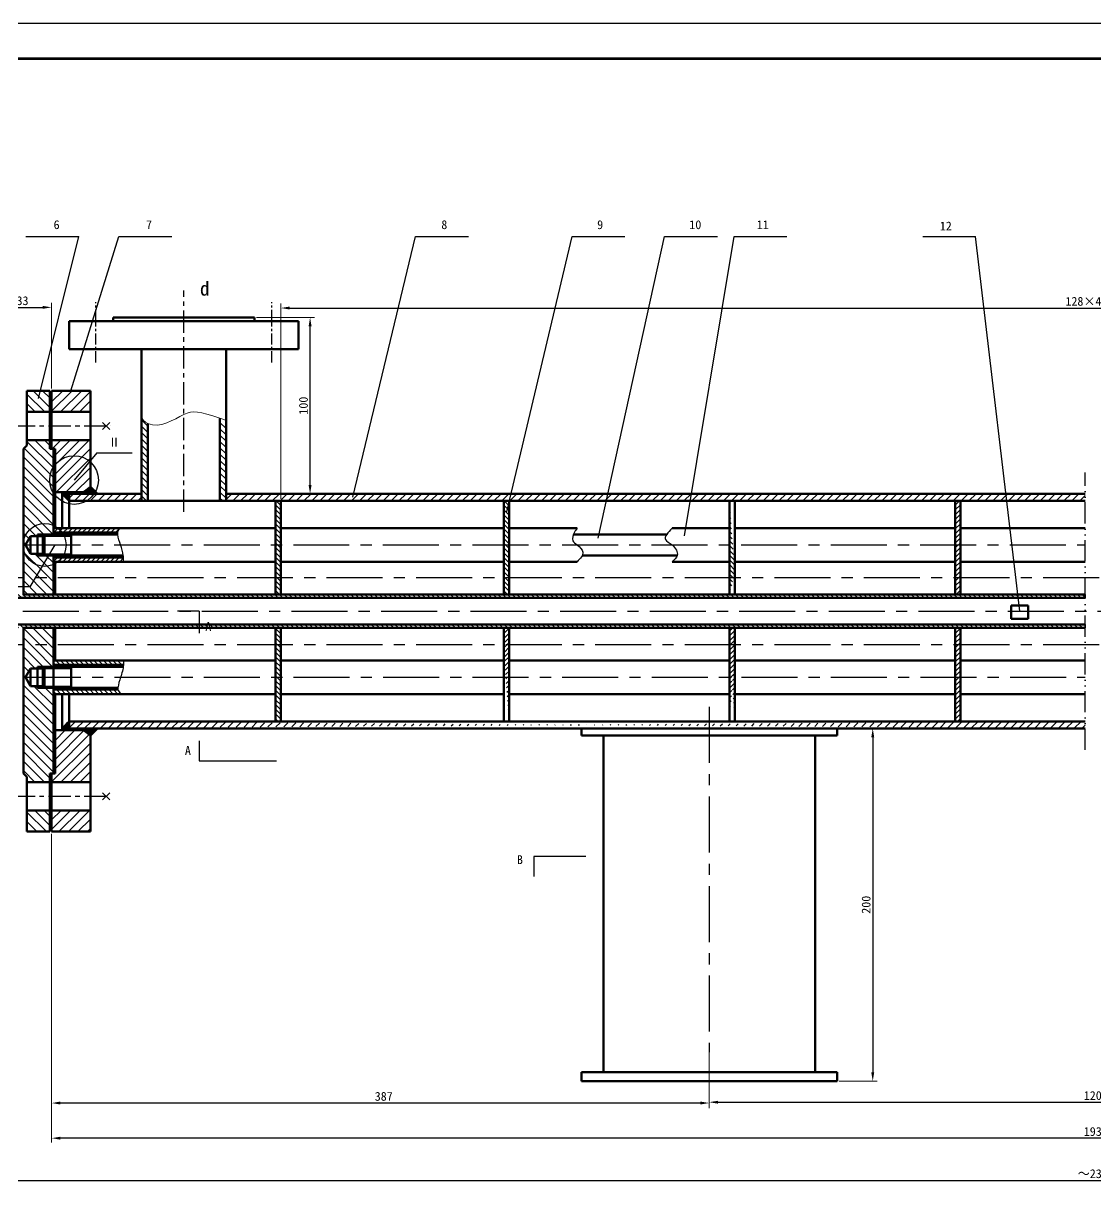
# Model space of a CAD drawing. Header units: millimetres. Extents: x 644 to 1833, y 165 to 1006.
# Drawn here: x 844.3 to 1148.5, y 676.2 to 1005.5 of the extents above; entities that cross this region are included whole.
import ezdxf

# ---------------------------------------------------------------- set-up
doc = ezdxf.new("R2010")
doc.units = ezdxf.units.MM
doc.header["$LTSCALE"] = 0.5
doc.linetypes.add('ACAD_ISO12W100', pattern=[21, 12, -3, 0, -3, 0, -3])
doc.linetypes.add('CENTER', pattern=[50.8, 31.75, -6.35, 6.35, -6.35])
doc.layers.get('0').update_dxf_attribs({"linetype": 'CENTER'})
for name, color, linetype in [('中心线', 5, 'CENTER'), ('剖面线', 3, 'Continuous'), ('双点划', 171, 'ACAD_ISO12W100'), ('标注', 2, 'Continuous'), ('细实线', 110, 'Continuous')]:
    doc.layers.add(name, color=color, linetype=linetype)
doc.layers.add('外框线', color=100, linetype='Continuous', lineweight=100)
doc.layers.add('轮廓线', color=1, linetype='Continuous', lineweight=50)
doc.styles.get("Standard").update_dxf_attribs({"font": 'SimSun.ttf'})
doc.dimstyles.new('ISO-25', dxfattribs={"dimtxt": 2.5, "dimasz": 2.5, "dimexe": 1.25, "dimexo": 0.625, "dimtad": 1, "dimtxsty": 'Standard', "dimcen": 2.5, "dimadec": 0, "dimazin": 0, "dimtfac": 1, "dimtmove": 0, "dimatfit": 3, "dimfxl": 0, "dimlwe": 0, "dimarcsym": 0})

# ---------------------------------------------------------------- blocks, each defined once
blk = doc.blocks.new('*D3')
at = {"layer": 'Defpoints', "color": 0, "lineweight": 0}
for p in [(852.38, 924.95), (835.88, 901.33), (852.38, 901.33)]:
    blk.add_point(p, dxfattribs=at)
at = {"layer": '标注', "color": 0, "lineweight": 0}
for p, q in [((835.88, 901.95), (835.88, 926.2)), ((852.38, 901.95), (852.38, 926.2))]:
    blk.add_line(p, q, dxfattribs=at)
at = {"layer": '标注', "color": 0, "lineweight": -2}
blk.add_line((838.38, 924.95), (849.88, 924.95), dxfattribs=at)
at = {"layer": '标注', "color": 0, "lineweight": 0}
for points in [[(838.38, 925.36), (838.38, 924.53), (835.88, 924.95)], [(849.88, 925.36), (849.88, 924.53), (852.38, 924.95)]]:
    blk.add_solid(points, dxfattribs=at)
at = {"layer": '标注', "color": 0, "insert": (844.13, 926.82), "char_height": 2.5, "attachment_point": 5}
blk.add_mtext('33', dxfattribs=at)
blk = doc.blocks.new('*D4')
at = {"layer": 'Defpoints', "color": 0, "lineweight": 0}
for p in [(1038.88, 699.6), (1258.13, 699.6), (1258.13, 699.6)]:
    blk.add_point(p, dxfattribs=at)
at = {"layer": '标注', "color": 0, "lineweight": 0}
for p, q in [((1038.88, 698.98), (1038.88, 698.35)), ((1258.13, 698.98), (1258.13, 698.35))]:
    blk.add_line(p, q, dxfattribs=at)
at = {"layer": '标注', "color": 0, "lineweight": -2}
blk.add_line((1041.38, 699.6), (1255.63, 699.6), dxfattribs=at)
at = {"layer": '标注', "color": 0, "lineweight": 0}
for points in [[(1041.38, 700.01), (1041.38, 699.18), (1038.88, 699.6)], [(1255.63, 700.01), (1255.63, 699.18), (1258.13, 699.6)]]:
    blk.add_solid(points, dxfattribs=at)
at = {"layer": '标注', "color": 0, "insert": (1148.5, 701.47), "char_height": 2.5, "attachment_point": 5}
blk.add_mtext('1200', dxfattribs=at)
blk = doc.blocks.new('*D5')
at = {"layer": 'Defpoints', "color": 0, "lineweight": 0}
for p in [(852.38, 776.33), (1444.63, 776.33), (852.38, 689.4)]:
    blk.add_point(p, dxfattribs=at)
at = {"layer": '标注', "color": 0, "lineweight": 0}
for p, q in [((852.38, 775.7), (852.38, 688.15)), ((1444.63, 775.7), (1444.63, 688.15))]:
    blk.add_line(p, q, dxfattribs=at)
at = {"layer": '标注', "color": 0, "lineweight": -2}
blk.add_line((1442.13, 689.4), (854.88, 689.4), dxfattribs=at)
at = {"layer": '标注', "color": 0, "lineweight": 0}
for points in [[(854.88, 689.82), (854.88, 688.98), (852.38, 689.4)], [(1442.13, 689.82), (1442.13, 688.98), (1444.63, 689.4)]]:
    blk.add_solid(points, dxfattribs=at)
at = {"layer": '标注', "color": 0, "insert": (1148.5, 691.27), "char_height": 2.5, "attachment_point": 5}
blk.add_mtext('1930', dxfattribs=at)
blk = doc.blocks.new('*D7')
at = {"layer": 'Defpoints', "color": 0, "lineweight": 0}
for p in [(748.5, 838.83), (1548.5, 838.83), (1548.5, 677.44)]:
    blk.add_point(p, dxfattribs=at)
at = {"layer": '标注', "color": 0, "lineweight": 0}
for p, q in [((748.5, 838.2), (748.5, 676.19)), ((1548.5, 838.2), (1548.5, 676.19))]:
    blk.add_line(p, q, dxfattribs=at)
at = {"layer": '标注', "color": 0, "lineweight": -2}
blk.add_line((751, 677.44), (1546, 677.44), dxfattribs=at)
at = {"layer": '标注', "color": 0, "lineweight": 0}
for points in [[(751, 677.86), (751, 677.02), (748.5, 677.44)], [(1546, 677.86), (1546, 677.02), (1548.5, 677.44)]]:
    blk.add_solid(points, dxfattribs=at)
at = {"layer": '标注', "color": 0, "insert": (1148.5, 679.31), "char_height": 2.5, "attachment_point": 5}
blk.add_mtext('～2351', dxfattribs=at)
blk = doc.blocks.new('*D10')
at = {"layer": 'Defpoints', "color": 0, "lineweight": 0}
for p in [(909.88, 922.08), (925.69, 922.08), (901.88, 872.08)]:
    blk.add_point(p, dxfattribs=at)
at = {"layer": '标注', "color": 0, "lineweight": 0}
for p, q in [((910.5, 922.08), (926.94, 922.08)), ((902.5, 872.08), (926.94, 872.08))]:
    blk.add_line(p, q, dxfattribs=at)
at = {"layer": '标注', "color": 0, "lineweight": -2}
blk.add_line((925.69, 874.58), (925.69, 919.58), dxfattribs=at)
at = {"layer": '标注', "color": 0, "lineweight": 0}
for points in [[(925.27, 919.58), (926.11, 919.58), (925.69, 922.08)], [(925.27, 874.58), (926.11, 874.58), (925.69, 872.08)]]:
    blk.add_solid(points, dxfattribs=at)
at = {"layer": '标注', "color": 0, "insert": (923.81, 897.08), "char_height": 2.5, "attachment_point": 5, "rotation": 90}
blk.add_mtext('100', dxfattribs=at)
blk = doc.blocks.new('*D16')
at = {"layer": 'Defpoints', "color": 0, "lineweight": 0}
for p in [(1075.13, 805.58), (1075.13, 705.58), (1085.25, 705.58)]:
    blk.add_point(p, dxfattribs=at)
at = {"layer": '标注', "color": 0, "lineweight": 0}
for p, q in [((1075.75, 805.58), (1086.5, 805.58)), ((1075.75, 705.58), (1086.5, 705.58))]:
    blk.add_line(p, q, dxfattribs=at)
at = {"layer": '标注', "color": 0, "lineweight": -2}
blk.add_line((1085.25, 803.08), (1085.25, 708.08), dxfattribs=at)
at = {"layer": '标注', "color": 0, "lineweight": 0}
for points in [[(1084.84, 803.08), (1085.67, 803.08), (1085.25, 805.58)], [(1084.84, 708.08), (1085.67, 708.08), (1085.25, 705.58)]]:
    blk.add_solid(points, dxfattribs=at)
at = {"layer": '标注', "color": 0, "insert": (1083.38, 755.58), "char_height": 2.5, "attachment_point": 5, "rotation": 90}
blk.add_mtext('200', dxfattribs=at)
blk = doc.blocks.new('*D21')
at = {"layer": 'Defpoints', "color": 0, "lineweight": 0}
for p in [(1381.13, 924.76), (917.38, 870.08), (1381.13, 870.08)]:
    blk.add_point(p, dxfattribs=at)
at = {"layer": '标注', "color": 0, "lineweight": 0}
for p, q in [((917.38, 870.7), (917.38, 926.01)), ((1381.13, 870.7), (1381.13, 926.01))]:
    blk.add_line(p, q, dxfattribs=at)
at = {"layer": '标注', "color": 0, "lineweight": -2}
blk.add_line((919.88, 924.76), (1378.63, 924.76), dxfattribs=at)
at = {"layer": '标注', "color": 0, "lineweight": 0}
for points in [[(919.88, 925.18), (919.88, 924.35), (917.38, 924.76)], [(1378.63, 925.18), (1378.63, 924.35), (1381.13, 924.76)]]:
    blk.add_solid(points, dxfattribs=at)
at = {"layer": '标注', "color": 0, "insert": (1149.25, 926.64), "char_height": 2.5, "attachment_point": 5}
blk.add_mtext('128×4=1664', dxfattribs=at)
blk = doc.blocks.new('*D55')
at = {"layer": 'Defpoints', "color": 0, "lineweight": 0}
for p in [(852.38, 699.36), (852.38, 698.35), (1038.88, 698.35)]:
    blk.add_point(p, dxfattribs=at)
at = {"layer": '标注', "color": 0, "lineweight": 0}
for p, q in [((852.38, 698.97), (852.38, 700.61)), ((1038.88, 698.97), (1038.88, 700.61))]:
    blk.add_line(p, q, dxfattribs=at)
at = {"layer": '标注', "color": 0, "lineweight": -2}
blk.add_line((1036.38, 699.36), (854.88, 699.36), dxfattribs=at)
at = {"layer": '标注', "color": 0, "lineweight": 0}
for points in [[(854.88, 699.78), (854.88, 698.95), (852.38, 699.36)], [(1036.38, 699.78), (1036.38, 698.95), (1038.88, 699.36)]]:
    blk.add_solid(points, dxfattribs=at)
at = {"layer": '标注', "color": 0, "insert": (946.58, 701.24), "char_height": 2.5, "attachment_point": 5}
blk.add_mtext('387', dxfattribs=at)

msp = doc.modelspace()

# ---------------------------------------------------------------- hatches: boundary and pattern name
at = {"layer": '剖面线'}
h = msp.add_hatch(dxfattribs=at)
h.set_pattern_fill('ANSI31', color=256, scale=0.6, angle=90, style=0)
h.paths.add_polyline_path([(851.879, 901.328), (845.379, 901.328), (845.379, 895.328), (851.879, 895.328)])
h.paths.add_polyline_path([(852.879, 884.828), (852.379, 884.828), (851.879, 884.828), (851.879, 887.328), (845.379, 887.328), (845.379, 885.828), (844.379, 884.828), (844.379, 872.078), (844.379, 849.828), (852.879, 849.828), (852.879, 852.828), (852.879, 854.078), (852.879, 854.578), (848.414, 854.578), (848.414, 855.078), (846.414, 855.078), (844.971, 857.578), (846.414, 860.078), (848.414, 860.078), (848.414, 860.578), (852.879, 860.578), (852.879, 861.078), (852.879, 862.328), (852.879, 872.078), (852.879, 872.578)])
h.paths.add_polyline_path([(850.414, 860.578), (848.414, 860.578), (848.414, 860.078), (849.914, 860.078)], flags=16)
h.paths.add_polyline_path([(849.914, 855.078), (848.414, 855.078), (848.414, 854.578), (850.414, 854.578)], flags=17)
at = {"layer": '剖面线', "lineweight": 0}
h = msp.add_hatch(dxfattribs=at)
h.set_pattern_fill('ANSI31', color=256, scale=0.6, style=0)
h.paths.add_polyline_path([(863.379, 901.328), (852.379, 901.328), (852.379, 895.328), (863.379, 895.328)])
h.paths.add_polyline_path([(863.379, 882.839), (863.379, 887.328), (852.379, 887.328), (852.379, 884.828), (852.879, 884.828), (853.379, 884.828), (853.379, 872.578), (861.513, 872.578, -0.1012682), (861.779, 872.878), (863.344, 874.052, -0.1239313), (862.522, 877.32, -0.1266052), (863.379, 880.652)])
h.paths.add_polyline_path([(863.379, 880.652, 0.1266052), (862.522, 877.32, 0.1239313), (863.344, 874.052), (863.379, 874.078)], flags=17)
at = {"layer": '剖面线'}
h = msp.add_hatch(dxfattribs=at)
h.set_pattern_fill('ANSI31', color=256, scale=0.4, angle=90, style=0)
edge = h.paths.add_edge_path()
edge.add_line((877.879, 870.078), (879.629, 870.078))
edge.add_line((879.629, 870.078), (879.629, 892.05))
edge.add_spline(control_points=[(879.629, 892.05), (878.984, 892.367), (878.432, 892.849), (877.879, 893.33)], knot_values=[24.0786226, 24.0786226, 24.0786226, 24.0786226, 26.2470623, 26.2470623, 26.2470623, 26.2470623], degree=3, periodic=0)
edge.add_line((877.879, 893.33), (877.879, 870.078))
h = msp.add_hatch(dxfattribs=at)
h.set_pattern_fill('ANSI31', color=256, scale=0.4, angle=90, style=0)
edge = h.paths.add_edge_path()
edge.add_spline(control_points=[(900.129, 893.511), (900.747, 892.925), (901.313, 892.251), (901.879, 891.578)], knot_values=[0, 0, 0, 0, 2.5576155, 2.5576155, 2.5576155, 2.5576155], degree=3, periodic=0)
edge.add_line((901.879, 891.578), (901.879, 870.078))
edge.add_line((901.879, 870.078), (900.129, 870.078))
edge.add_line((900.129, 870.078), (900.129, 893.511))
h = msp.add_hatch(dxfattribs=at)
h.set_pattern_fill('ANSI37', color=256, scale=0.05, angle=90, style=0)
h.paths.add_polyline_path([(853.379, 884.828), (852.879, 884.828), (852.879, 872.578), (853.379, 872.578)])
h = msp.add_hatch(dxfattribs=at)
h.set_pattern_fill('ANSI37', color=256, scale=0.1, angle=90, style=0)
h.paths.add_polyline_path([(863.379, 874.078), (861.779, 872.878, 0.236068), (861.379, 872.078), (865.379, 872.078)])
h = msp.add_hatch(dxfattribs=at)
h.set_pattern_fill('ANSI37', color=256, scale=0.1, angle=90, style=0)
h.paths.add_polyline_path([(855.379, 872.492), (855.379, 872.578), (857.379, 872.578), (857.379, 872.078), (857.379, 870.078), (855.672, 871.785, -0.1989124)])
h = msp.add_hatch(dxfattribs=at)
h.set_pattern_fill('ANSI31', color=256, scale=0.5, angle=180, style=0)
h.paths.add_polyline_path([(877.879, 870.078), (877.879, 872.078), (866.031, 872.078), (861.379, 872.078), (857.379, 872.078), (857.351, 870.078)])
h = msp.add_hatch(dxfattribs=at)
h.set_pattern_fill('ANSI31', color=256, scale=0.5, angle=180, style=0)
h.paths.add_polyline_path([(901.879, 872.078), (901.879, 870.078), (982.19, 870.078), (982.665, 872.078)])
h = msp.add_hatch(dxfattribs=at)
h.set_pattern_fill('ANSI31', color=256, scale=0.3, angle=90, style=0)
h.paths.add_polyline_path([(915.879, 857.578), (917.379, 857.578), (917.379, 870.078), (915.879, 870.078)])
h.paths.add_polyline_path([(915.879, 849.828), (915.879, 848.328), (917.379, 848.328), (917.379, 849.828), (917.379, 857.578), (915.879, 857.578)])
h.paths.add_polyline_path([(915.879, 843.578), (917.379, 843.578), (917.379, 848.328), (915.879, 848.328)])
h = msp.add_hatch(dxfattribs=at)
h.set_pattern_fill('ANSI31', color=256, scale=0.3, angle=90, style=0)
h.paths.add_polyline_path([(980.629, 857.578), (982.129, 857.578), (982.129, 870.078), (980.629, 870.078)])
h = msp.add_hatch(dxfattribs=at)
h.set_pattern_fill('ANSI31', color=256, scale=0.5, angle=180, style=0)
h.paths.add_polyline_path([(982.665, 872.078), (982.19, 870.078), (1009.708, 870.078), (1010.148, 872.078)])
h.paths.add_polyline_path([(1010.148, 872.078), (1009.708, 870.078), (1033.462, 870.078), (1033.794, 872.078)])
h = msp.add_hatch(dxfattribs=at)
h.set_pattern_fill('ANSI31', color=256, scale=0.5, angle=180, style=0)
h.paths.add_polyline_path([(1123.309, 870.078), (1123.072, 872.078), (1033.794, 872.078), (1033.462, 870.078)])
h = msp.add_hatch(dxfattribs=at)
h.set_pattern_fill('ANSI31', color=256, scale=0.3, angle=90, style=0)
edge = h.paths.add_edge_path()
edge.add_line((1046.129, 870.078), (1046.129, 849.828))
edge.add_line((1044.629, 870.078), (1044.629, 849.828))
edge.add_line((1044.629, 849.828), (1044.629, 843.578))
edge.add_line((1046.129, 849.828), (1046.129, 843.578))
h = msp.add_hatch(dxfattribs=at)
h.set_pattern_fill('ANSI31', color=256, scale=0.3, angle=180, style=0)
h.paths.add_polyline_path([(1110.129, 870.078), (1108.629, 870.078), (1108.629, 857.578), (1110.129, 857.578)])
h.paths.add_polyline_path([(1108.629, 849.828), (1108.629, 848.328), (1110.129, 848.328), (1110.129, 849.828), (1110.129, 857.578), (1108.629, 857.578)])
h = msp.add_hatch(dxfattribs=at)
h.set_pattern_fill('ANSI31', color=256, scale=0.5, angle=180, style=0)
h.paths.add_polyline_path([(1145.504, 870.078), (1145.504, 872.078), (1123.072, 872.078), (1123.309, 870.078)])
h = msp.add_hatch(dxfattribs=at)
h.set_pattern_fill('ANSI31', color=256, scale=0.3, style=0)
edge = h.paths.add_edge_path()
edge.add_spline(control_points=[(871.204, 861.078), (871.258, 861.615), (871.522, 862.328), (872.02, 862.328)], knot_values=[8.4322363, 8.4322363, 8.4322363, 8.4322363, 9.9250607, 9.9250607, 9.9250607, 9.9250607], degree=3, periodic=0)
edge.add_line((872.02, 862.328), (852.879, 862.328))
edge.add_line((852.879, 862.328), (852.879, 861.078))
edge.add_line((852.879, 861.078), (871.204, 861.078))
edge = h.paths.add_edge_path()
edge.add_spline(control_points=[(872.753, 852.828), (872.765, 853.246), (872.777, 853.665), (872.753, 854.078)], knot_values=[0, 0, 0, 0, 1.25, 1.25, 1.25, 1.25], degree=3, periodic=0)
edge.add_line((872.753, 854.078), (852.879, 854.078))
edge.add_line((852.879, 854.078), (852.879, 852.828))
edge.add_line((852.879, 852.828), (872.753, 852.828))
h = msp.add_hatch(dxfattribs=at)
h.set_pattern_fill('ANSI31', color=256, scale=0.3, angle=90, style=0)
h.paths.add_polyline_path([(980.629, 849.828), (980.629, 848.328), (982.129, 848.328), (982.129, 849.828), (982.129, 857.578), (980.629, 857.578)])
h.paths.add_polyline_path([(982.129, 848.328), (980.629, 848.328), (980.629, 843.578), (982.129, 843.578)])
h = msp.add_hatch(dxfattribs=at)
h.set_pattern_fill('ANSI31', color=256, scale=0.6, angle=90, style=0)
h.paths.add_polyline_path([(852.879, 849.828), (848.684, 849.828), (846.212, 845.694), (844.379, 845.694), (844.379, 843.578), (852.879, 843.578)])
h.paths.add_polyline_path([(848.684, 849.828), (844.379, 849.828), (844.379, 845.694), (846.212, 845.694)])
h = msp.add_hatch(dxfattribs=at)
h.set_pattern_fill('ANSI31', color=256, scale=0.3, angle=180, style=0)
h.paths.add_polyline_path([(1108.629, 843.578), (1110.129, 843.578), (1110.129, 848.328), (1108.629, 848.328)])
h = msp.add_hatch(dxfattribs=at)
h.set_pattern_fill('ANSI31', color=256, scale=0.3, angle=90, style=0)
edge = h.paths.add_edge_path()
edge.add_line((834.379, 843.578), (834.379, 842.578))
edge.add_line((834.379, 843.578), (1145.504, 843.578))
edge.add_line((834.379, 842.578), (1145.504, 842.578))
h = msp.add_hatch(dxfattribs=at)
h.set_pattern_fill('ANSI31', color=256, scale=0.3, angle=90, style=0)
edge = h.paths.add_edge_path()
edge.add_line((834.379, 834.078), (834.379, 835.078))
edge.add_line((834.379, 834.078), (1145.504, 834.078))
edge.add_line((834.379, 835.078), (1145.504, 835.078))
h = msp.add_hatch(dxfattribs=at)
h.set_pattern_fill('ANSI31', color=256, scale=0.6, angle=90, style=0)
h.paths.add_polyline_path([(852.879, 834.078), (844.379, 834.078), (844.379, 827.828), (852.879, 827.828)])
h = msp.add_hatch(dxfattribs=at)
h.set_pattern_fill('ANSI31', color=256, scale=0.3, angle=90, style=0)
h.paths.add_polyline_path([(915.879, 829.328), (917.379, 829.328), (917.379, 834.078), (915.879, 834.078)])
h.paths.add_polyline_path([(917.379, 827.828), (917.379, 829.328), (915.879, 829.328), (915.879, 827.828), (915.879, 820.078), (917.379, 820.078)])
h = msp.add_hatch(dxfattribs=at)
h.set_pattern_fill('ANSI31', color=256, scale=0.3, angle=180, style=0)
edge = h.paths.add_edge_path()
edge.add_line((982.129, 827.828), (982.129, 807.578))
edge.add_line((980.629, 827.828), (980.629, 807.578))
edge.add_line((980.629, 827.828), (980.629, 834.078))
edge.add_line((982.129, 827.828), (982.129, 834.078))
h = msp.add_hatch(dxfattribs=at)
h.set_pattern_fill('ANSI31', color=256, scale=0.3, angle=180, style=0)
h.paths.add_polyline_path([(1046.129, 834.078), (1044.629, 834.078), (1044.629, 829.328), (1046.129, 829.328)])
h.paths.add_polyline_path([(1046.129, 827.828), (1046.129, 829.328), (1044.629, 829.328), (1044.629, 827.828), (1044.629, 820.078), (1046.129, 820.078)])
h = msp.add_hatch(dxfattribs=at)
h.set_pattern_fill('ANSI31', color=256, scale=0.3, angle=180, style=0)
h.paths.add_polyline_path([(1110.129, 834.078), (1108.629, 834.078), (1108.629, 829.328), (1110.129, 829.328)])
h.paths.add_polyline_path([(1110.129, 827.828), (1110.129, 829.328), (1108.629, 829.328), (1108.629, 827.828), (1108.629, 820.078), (1110.129, 820.078)])
h.paths.add_polyline_path([(1110.129, 820.078), (1108.629, 820.078), (1108.629, 807.578), (1110.129, 807.578)])
h = msp.add_hatch(dxfattribs=at)
h.set_pattern_fill('ANSI31', color=256, scale=0.6, angle=90, style=0)
h.paths.add_polyline_path([(852.879, 827.828), (844.379, 827.828), (844.379, 805.578), (844.379, 792.828), (845.379, 791.828), (845.379, 790.328), (851.879, 790.328), (851.879, 792.828), (852.379, 792.828), (852.879, 792.828), (852.879, 805.078), (852.879, 805.578), (852.879, 817.078), (848.414, 817.078), (848.414, 817.578), (846.414, 817.578), (844.971, 820.078), (846.414, 822.578), (848.414, 822.578), (848.414, 823.078), (852.879, 823.078)])
h.paths.add_polyline_path([(849.914, 817.578), (848.414, 817.578), (848.414, 817.078), (850.414, 817.078)], flags=17)
h.paths.add_polyline_path([(850.414, 823.078), (848.414, 823.078), (848.414, 822.578), (849.914, 822.578)], flags=16)
h.paths.add_polyline_path([(851.879, 782.328), (845.379, 782.328), (845.379, 776.328), (851.879, 776.328)])
h = msp.add_hatch(dxfattribs=at)
h.set_pattern_fill('ANSI31', color=256, scale=0.3, angle=180, style=0)
edge = h.paths.add_edge_path()
edge.add_line((1046.129, 827.828), (1046.129, 807.578))
edge.add_line((1044.629, 827.828), (1044.629, 807.578))
h = msp.add_hatch(dxfattribs=at)
h.set_pattern_fill('ANSI31', color=256, scale=0.3, angle=90, style=0)
edge = h.paths.add_edge_path()
edge.add_spline(control_points=[(872.753, 823.578), (872.777, 823.992), (872.765, 824.41), (872.753, 824.828)], knot_values=[0, 0, 0, 0, 1.25, 1.25, 1.25, 1.25], degree=3, periodic=0)
edge.add_line((872.753, 824.828), (852.879, 824.828))
edge.add_line((852.879, 824.828), (852.879, 823.578))
edge.add_line((852.879, 823.578), (872.753, 823.578))
edge = h.paths.add_edge_path()
edge.add_spline(control_points=[(872.02, 815.328), (871.522, 815.328), (871.258, 816.041), (871.204, 816.578)], knot_values=[8.4322363, 8.4322363, 8.4322363, 8.4322363, 9.9250607, 9.9250607, 9.9250607, 9.9250607], degree=3, periodic=0)
edge.add_line((871.204, 816.578), (852.879, 816.578))
edge.add_line((852.879, 816.578), (852.879, 815.328))
edge.add_line((852.879, 815.328), (872.02, 815.328))
h = msp.add_hatch(dxfattribs=at)
h.set_pattern_fill('ANSI31', color=256, scale=0.3, angle=90, style=0)
h.paths.add_polyline_path([(917.379, 820.078), (915.879, 820.078), (915.879, 807.578), (917.379, 807.578)])
h = msp.add_hatch(dxfattribs=at)
h.set_pattern_fill('ANSI37', color=256, scale=0.1, angle=90, style=0)
h.paths.add_polyline_path([(855.379, 805.164), (855.379, 805.078), (857.379, 805.078), (857.379, 805.578), (857.379, 807.578), (855.672, 805.871, 0.1989124)])
h = msp.add_hatch(dxfattribs=at)
h.set_pattern_fill('ANSI31', color=256, scale=0.5, angle=180, style=0)
edge = h.paths.add_edge_path()
edge.add_line((857.355, 807.578), (1145.504, 807.578))
edge.add_line((855.488, 805.578), (1145.504, 805.578))
edge.add_line((857.379, 805.578), (857.355, 807.547))
edge.add_line((1145.504, 807.578), (1145.504, 805.578))
h = msp.add_hatch(dxfattribs=at)
h.set_pattern_fill('ANSI31', color=256, scale=0.6, angle=180, style=0)
h.paths.add_polyline_path([(863.379, 803.578), (861.779, 804.778, -0.1012682), (861.513, 805.078), (861.499, 805.078), (855.386, 805.078), (853.379, 805.078), (853.379, 792.828), (852.879, 792.828), (852.379, 792.828), (852.379, 790.328), (863.379, 790.328)])
h.paths.add_polyline_path([(852.379, 782.328), (852.379, 776.328), (852.879, 776.328), (863.379, 776.328), (863.379, 782.328)])
h = msp.add_hatch(dxfattribs=at)
h.set_pattern_fill('ANSI37', color=256, scale=0.1, angle=90, style=0)
h.paths.add_polyline_path([(853.379, 792.828), (852.879, 792.828), (852.879, 805.078), (853.379, 805.078)])
h = msp.add_hatch(dxfattribs=at)
h.set_pattern_fill('ANSI37', color=256, scale=0.1, angle=90, style=0)
h.paths.add_polyline_path([(865.379, 805.578), (861.379, 805.578, 0.236068), (861.779, 804.778), (863.379, 803.578)])

# ---------------------------------------------------------------- linework, layer by layer
for p, q in [((914.879, 921.078), (914.879, 922.078)), ((844.793, 820.078), (1145.504, 820.078))]:
    msp.add_line(p, q)
at = {"color": 7, "lineweight": 0}
for p, q in [((865.379, 872.078), (861.379, 872.078)), ((865.879, 872.078), (861.879, 872.078))]:
    msp.add_line(p, q, dxfattribs=at)
at = {"color": 255, "lineweight": 0}
msp.add_line((861.779, 804.778), (863.379, 803.578), dxfattribs=at)
msp.add_arc((862.379, 805.578), 1, 180, 233.1301, dxfattribs=at)
at = {"layer": '中心线', "ltscale": 0.4}
for p, q in [((889.879, 866.949), (889.879, 929.734)), ((821.007, 891.328), (868.991, 891.328)), ((821.007, 786.328), (868.991, 786.328))]:
    msp.add_line(p, q, dxfattribs=at)
at = {"layer": '中心线', "ltscale": 0.2}
for p, q in [((864.879, 921.078), (864.879, 926.392)), ((914.879, 921.078), (914.879, 926.392)), ((864.879, 909.33), (864.879, 921.078)), ((914.879, 909.33), (914.879, 921.078))]:
    msp.add_line(p, q, dxfattribs=at)
at = {"layer": '中心线'}
for p, q in [((844.739, 857.578), (1145.504, 857.578)), ((828.762, 848.328), (1463.715, 848.328)), ((742.607, 838.828), (1550.484, 838.828)), ((828.762, 829.328), (1463.68, 829.328)), ((844.793, 820.078), (1145.504, 820.078)), ((1038.879, 811.674), (1038.879, 713.748))]:
    msp.add_line(p, q, dxfattribs=at)
at = {"layer": '中心线', "lineweight": 0}
msp.add_line((1038.879, 713.748), (1038.879, 695.369), dxfattribs=at)
at = {"layer": '双点划'}
msp.add_line((1145.504, 799.48), (1145.504, 878.176), dxfattribs=at)
at = {"layer": '外框线'}
msp.add_line((668.504, 995.505), (1642.504, 995.505), dxfattribs=at)
at = {"layer": '标注'}
for p, q in [((845.109, 945.079), (860.109, 945.079)), ((848.629, 899.093), (860.109, 945.079)), ((857.879, 901.328), (871.438, 945.079)), ((871.438, 945.079), (886.438, 945.079)), ((937.769, 871.131), (955.571, 945.079)), ((955.571, 945.079), (970.571, 945.079)), ((981.455, 866.979), (999.988, 945.079)), ((999.988, 945.079), (1014.988, 945.079)), ((1007.38, 859.504), (1026.22, 945.079)), ((1026.22, 945.079), (1041.22, 945.079)), ((1031.823, 860.205), (1045.917, 945.079)), ((1045.917, 945.079), (1060.917, 945.079)), ((1099.423, 945.079), (1114.423, 945.079)), ((1127.011, 838.828), (1114.423, 945.079)), ((868.858, 892.328), (866.858, 890.328)), ((866.858, 892.328), (868.858, 890.328)), ((865.183, 883.72), (858.755, 875.992)), ((865.183, 883.72), (875.183, 883.72)), ((853.318, 857.578), (846.212, 845.694)), ((846.212, 845.694), (836.212, 845.694)), ((894.265, 838.828), (888.12, 838.828)), ((894.265, 838.828), (894.265, 832.578)), ((894.265, 802.06), (894.265, 796.42)), ((894.265, 796.42), (916.169, 796.42)), ((868.858, 785.328), (866.858, 787.328)), ((866.858, 785.328), (868.858, 787.328)), ((1003.879, 769.231), (989.157, 769.231)), ((989.157, 769.231), (989.157, 763.591))]:
    msp.add_line(p, q, dxfattribs=at)
for centre, radius in [((858.755, 875.992), 6.903), ((850.414, 857.578), 6.079)]:
    msp.add_circle(centre, radius, dxfattribs=at)
at = {"layer": '细实线'}
for p, q in [((643.504, 1005.505), (1832.504, 1005.505)), ((852.879, 901.328), (852.379, 901.328)), ((844.379, 884.828), (844.379, 884.828)), ((852.379, 884.828), (852.379, 884.828)), ((861.379, 872.078), (861.379, 872.078)), ((861.879, 872.078), (861.879, 872.078)), ((879.59, 872.078), (879.629, 872.078)), ((850.414, 860.078), (857.914, 860.078)), ((850.414, 855.078), (857.914, 855.078)), ((1145.504, 843.578), (1145.504, 842.578)), ((1145.504, 835.078), (1145.504, 834.078)), ((850.414, 822.578), (857.914, 822.578)), ((850.414, 817.578), (857.914, 817.578)), ((853.379, 805.078), (853.379, 805.078)), ((861.379, 805.578), (861.379, 805.578)), ((861.499, 805.078), (861.515, 805.078)), ((844.379, 792.828), (844.379, 792.828)), ((852.379, 792.828), (852.379, 792.828))]:
    msp.add_line(p, q, dxfattribs=at)
msp.add_lwpolyline([(868.991, 891.328), (868.991, 891.328), (868.991, 891.328), (868.991, 891.328)], close=True, dxfattribs=at)
at = {"layer": '细实线', "lineweight": 0, "start_tangent": (0, -1), "end_tangent": (-0.997913, 0.0645733)}
msp.add_spline([(877.879, 894.12), (879.629, 892.05), (889.879, 894.561), (900.129, 893.511), (901.879, 892.735)], degree=3, dxfattribs=at)
at = {"layer": '细实线'}
for points in [[(889.879, 894.561), (889.879, 894.561), (889.879, 894.561), (889.879, 894.561)], [(871.204, 860.578), (871.191, 860.738), (871.186, 860.898), (871.204, 861.078)], [(871.204, 861.078), (871.258, 861.615), (871.522, 862.328), (872.02, 862.328)], [(871.941, 857.578), (871.615, 858.578), (871.28, 859.587), (871.204, 860.578)], [(872.02, 862.328), (872.02, 862.328), (872.02, 862.328), (872.02, 862.328)], [(872.707, 854.578), (872.581, 855.591), (872.266, 856.579), (871.941, 857.578)], [(872.753, 854.078), (872.743, 854.245), (872.728, 854.412), (872.707, 854.578)], [(872.753, 852.828), (872.765, 853.246), (872.777, 853.665), (872.753, 854.078)]]:
    msp.add_open_spline(points, degree=3, dxfattribs=at)
for points in [[(1001.428, 862.328), (1000.69, 861.259), (1000.219, 858.794), (1001.428, 857.578), (1003.068, 855.559), (1001.428, 852.828)], [(1028.371, 862.328), (1026.454, 859.094), (1028.371, 857.578), (1029.791, 854.578), (1028.371, 852.828)]]:
    msp.add_spline(points, degree=3, dxfattribs=at)
at = {"layer": '细实线', "end_tangent": (1, 0)}
msp.add_spline([(872.753, 824.828), (872.753, 823.578), (871.941, 820.078), (871.204, 817.078), (871.204, 816.578), (872.02, 815.328)], degree=3, dxfattribs=at)
at = {"layer": '轮廓线'}
for p, q in [((857.379, 913.078), (857.379, 921.078)), ((922.379, 921.078), (857.379, 921.078)), ((869.879, 921.078), (869.879, 922.078)), ((909.879, 922.078), (869.879, 922.078)), ((909.879, 921.078), (869.879, 921.078)), ((909.879, 921.078), (909.879, 922.078)), ((922.379, 913.078), (922.379, 921.078)), ((922.379, 913.078), (857.379, 913.078)), ((877.879, 870.078), (877.879, 913.078)), ((901.879, 870.078), (901.879, 913.078)), ((851.879, 901.328), (845.379, 901.328)), ((845.379, 885.828), (845.379, 901.328)), ((851.879, 884.828), (851.879, 901.328)), ((852.379, 884.828), (852.379, 901.328)), ((863.379, 901.328), (852.379, 901.328)), ((863.379, 874.078), (863.379, 901.328)), ((845.379, 895.328), (851.879, 895.328)), ((852.379, 895.328), (863.379, 895.328)), ((900.129, 870.078), (900.129, 893.511)), ((879.629, 870.078), (879.629, 892.05)), ((845.379, 887.328), (851.879, 887.328)), ((852.379, 887.328), (863.379, 887.328)), ((845.379, 885.828), (844.379, 884.828)), ((844.379, 884.828), (844.379, 872.078)), ((851.879, 884.828), (852.379, 884.828)), ((852.879, 884.828), (852.379, 884.828)), ((853.379, 884.828), (852.879, 884.828)), ((852.879, 872.578), (852.879, 884.828)), ((853.379, 872.578), (853.379, 884.828)), ((863.379, 874.078), (861.779, 872.878)), ((865.379, 872.078), (863.379, 874.078)), ((844.379, 872.078), (844.379, 849.828)), ((853.379, 872.578), (852.879, 872.578)), ((852.879, 872.078), (852.879, 872.578)), ((852.879, 872.078), (852.879, 862.328)), ((853.379, 872.578), (861.499, 872.578)), ((853.379, 872.078), (853.379, 872.578)), ((853.379, 872.078), (853.379, 862.328)), ((855.381, 872.578), (855.381, 862.328)), ((857.379, 872.078), (857.351, 870.078)), ((857.351, 870.078), (1145.504, 870.078)), ((857.351, 870.078), (857.351, 862.328)), ((857.379, 872.078), (857.379, 872.578)), ((857.379, 872.078), (877.879, 872.078)), ((901.879, 872.078), (1145.504, 872.078)), ((915.879, 870.078), (915.879, 849.828)), ((917.379, 870.078), (917.379, 849.828)), ((980.629, 870.078), (980.629, 849.828)), ((982.129, 870.078), (982.129, 849.828)), ((1044.629, 870.078), (1044.629, 849.828)), ((1046.129, 870.078), (1046.129, 849.828)), ((1108.629, 870.078), (1108.629, 849.828)), ((1110.129, 870.078), (1110.129, 849.828)), ((846.414, 860.078), (844.971, 857.578)), ((846.414, 860.078), (846.414, 855.078)), ((848.414, 860.578), (871.204, 860.578)), ((848.414, 860.578), (848.414, 854.578)), ((850.414, 860.578), (849.914, 860.078)), ((849.914, 860.078), (849.914, 855.078)), ((850.414, 860.578), (850.414, 854.578)), ((852.879, 862.328), (915.879, 862.328)), ((852.879, 862.328), (852.879, 861.078)), ((852.879, 861.078), (871.204, 861.078)), ((852.879, 861.078), (852.879, 860.578)), ((857.914, 860.578), (857.914, 854.578)), ((917.379, 862.328), (980.629, 862.328)), ((982.129, 862.328), (1001.428, 862.328)), ((1000.36, 860.578), (1026.834, 860.578)), ((1028.371, 862.328), (1044.629, 862.328)), ((1046.129, 862.328), (1108.629, 862.328)), ((1110.129, 862.328), (1145.504, 862.328)), ((846.414, 855.078), (844.971, 857.578)), ((848.414, 854.578), (872.707, 854.578)), ((850.414, 854.578), (849.914, 855.078)), ((852.879, 854.078), (852.879, 854.578)), ((852.879, 854.078), (872.753, 854.078)), ((852.879, 852.828), (852.879, 854.078)), ((1002.853, 854.578), (1029.791, 854.578)), ((844.379, 849.828), (844.379, 843.578)), ((852.879, 852.828), (852.879, 849.828)), ((852.879, 852.828), (872.753, 852.828)), ((852.879, 849.828), (852.879, 843.578)), ((853.379, 852.828), (853.379, 849.828)), ((853.379, 849.828), (853.379, 843.578)), ((875.965, 852.828), (872.753, 852.828)), ((875.965, 852.828), (915.879, 852.828)), ((915.879, 849.828), (915.879, 843.578)), ((917.379, 852.828), (980.629, 852.828)), ((917.379, 849.828), (917.379, 843.578)), ((980.629, 849.828), (980.629, 843.578)), ((982.129, 852.828), (1001.428, 852.828)), ((982.129, 849.828), (982.129, 843.578)), ((1028.371, 852.828), (1044.629, 852.828)), ((1044.629, 849.828), (1044.629, 843.578)), ((1046.129, 852.828), (1108.629, 852.828)), ((1046.129, 849.828), (1046.129, 843.578)), ((1108.629, 849.828), (1108.629, 843.578)), ((1110.129, 852.828), (1145.504, 852.828)), ((1110.129, 849.828), (1110.129, 843.578)), ((844.261, 843.578), (1145.504, 843.578)), ((834.379, 842.578), (1145.504, 842.578)), ((1129.337, 840.396), (1124.509, 840.396)), ((1124.509, 836.621), (1124.509, 840.396)), ((1129.337, 836.621), (1129.337, 840.396)), ((1129.337, 836.621), (1124.509, 836.621)), ((834.379, 835.078), (1145.504, 835.078)), ((844.332, 834.078), (1145.504, 834.078)), ((844.379, 827.828), (844.379, 834.078)), ((852.879, 827.828), (852.879, 834.078)), ((853.379, 827.828), (853.379, 834.078)), ((915.879, 827.828), (915.879, 834.078)), ((917.379, 827.828), (917.379, 834.078)), ((980.629, 827.828), (980.629, 834.078)), ((982.129, 827.828), (982.129, 834.078)), ((1044.629, 827.828), (1044.629, 834.078)), ((1046.129, 827.828), (1046.129, 834.078)), ((1108.629, 827.828), (1108.629, 834.078)), ((1110.129, 827.828), (1110.129, 834.078)), ((844.379, 827.828), (844.379, 805.578)), ((852.879, 827.828), (852.879, 805.578)), ((853.379, 827.828), (853.379, 824.828)), ((915.879, 827.828), (915.879, 807.578)), ((917.379, 827.828), (917.379, 807.578)), ((980.629, 827.828), (980.629, 807.578)), ((982.129, 827.828), (982.129, 807.578)), ((1044.629, 827.828), (1044.629, 807.578)), ((1046.129, 827.828), (1046.129, 807.578)), ((1108.629, 827.828), (1108.629, 807.578)), ((1110.129, 827.828), (1110.129, 807.578)), ((852.879, 824.828), (872.753, 824.828)), ((852.879, 823.578), (872.343, 823.578)), ((872.343, 823.578), (872.546, 823.578)), ((872.753, 824.828), (915.879, 824.828)), ((917.379, 824.828), (980.629, 824.828)), ((982.129, 824.828), (1044.629, 824.828)), ((1046.129, 824.828), (1108.629, 824.828)), ((1110.129, 824.828), (1145.504, 824.828)), ((846.414, 822.578), (844.971, 820.078)), ((846.414, 817.578), (844.971, 820.078)), ((846.414, 817.578), (846.414, 822.578)), ((848.414, 817.078), (848.414, 823.078)), ((849.914, 817.578), (849.914, 822.578)), ((850.414, 823.078), (872.458, 823.078)), ((850.414, 817.078), (850.414, 823.078)), ((857.914, 817.078), (857.914, 823.078)), ((848.414, 817.078), (871.204, 817.078)), ((852.879, 816.578), (871.204, 816.578)), ((852.879, 815.328), (915.879, 815.328)), ((853.379, 815.328), (853.379, 805.578)), ((855.386, 805.078), (855.386, 815.328)), ((857.355, 807.578), (857.355, 815.328)), ((917.379, 815.328), (980.629, 815.328)), ((982.129, 815.328), (1044.629, 815.328)), ((1046.129, 815.328), (1108.629, 815.328)), ((1110.129, 815.328), (1145.504, 815.328)), ((857.355, 807.578), (1145.504, 807.578)), ((857.379, 805.578), (857.355, 807.547)), ((844.379, 792.828), (844.379, 805.578)), ((852.879, 805.578), (852.879, 805.078)), ((853.379, 805.078), (852.879, 805.078)), ((852.879, 805.078), (852.879, 792.828)), ((853.379, 805.578), (853.379, 805.078)), ((855.386, 805.078), (853.379, 805.078)), ((853.379, 805.078), (853.379, 792.828)), ((855.386, 805.078), (861.499, 805.078)), ((857.379, 805.578), (857.379, 805.078)), ((857.379, 805.578), (1145.504, 805.578)), ((863.379, 803.578), (861.779, 804.778)), ((865.379, 805.578), (863.379, 803.578)), ((863.379, 803.578), (863.379, 776.328)), ((1002.629, 803.578), (1002.629, 805.578)), ((1002.629, 803.578), (1075.129, 803.578)), ((1008.879, 803.578), (1008.879, 713.748)), ((1068.879, 803.578), (1068.879, 713.748)), ((1075.129, 805.578), (1075.129, 803.578)), ((845.379, 791.828), (844.379, 792.828)), ((845.379, 791.828), (845.379, 776.328)), ((851.879, 792.828), (852.379, 792.828)), ((851.879, 792.828), (851.879, 776.328)), ((852.379, 792.828), (852.379, 776.328)), ((852.879, 792.828), (852.379, 792.828)), ((853.379, 792.828), (852.879, 792.828)), ((845.379, 790.328), (851.879, 790.328)), ((852.379, 790.328), (863.379, 790.328)), ((845.379, 782.328), (851.879, 782.328)), ((852.379, 782.328), (863.379, 782.328)), ((851.879, 776.328), (845.379, 776.328)), ((863.379, 776.328), (852.379, 776.328)), ((1008.879, 713.748), (1008.879, 708.078)), ((1068.879, 713.748), (1068.879, 708.078)), ((1002.629, 708.078), (1002.629, 705.578)), ((1002.629, 708.078), (1075.129, 708.078)), ((1075.129, 708.078), (1075.129, 705.578)), ((1002.629, 705.578), (1075.129, 705.578))]:
    msp.add_line(p, q, dxfattribs=at)
at = {"layer": '轮廓线', "color": 1, "lineweight": 0}
msp.add_line((866.031, 872.078), (861.379, 872.078), dxfattribs=at)
at = {"layer": '轮廓线', "lineweight": 0}
for p, q in [((864.525, 870.078), (877.879, 870.078)), ((877.879, 872.078), (866.031, 872.078)), ((850.414, 817.578), (850.414, 817.078))]:
    msp.add_line(p, q, dxfattribs=at)
at = {"layer": '轮廓线', "lineweight": 50}
for p, q in [((848.414, 860.078), (846.414, 860.078)), ((850.414, 860.078), (848.414, 860.078)), ((848.414, 855.078), (846.414, 855.078)), ((850.414, 855.078), (848.414, 855.078)), ((850.414, 822.578), (846.414, 822.578)), ((850.414, 823.078), (848.414, 823.078)), ((850.414, 823.078), (849.914, 822.578)), ((850.414, 817.578), (846.414, 817.578)), ((849.914, 817.578), (850.414, 817.078))]:
    msp.add_line(p, q, dxfattribs=at)
at = {"layer": '轮廓线', "color": 255, "lineweight": 0}
msp.add_line((863.379, 803.578), (865.379, 805.578), dxfattribs=at)
at = {"layer": '轮廓线'}
for points in [[(857.351, 870.078), (856.734, 870.716), (855.806, 871.645), (855.514, 871.937), (855.448, 872.113), (855.381, 872.268)], [(855.386, 805.078), (855.386, 805.22), (855.386, 805.333), (855.401, 805.388), (855.419, 805.457), (855.428, 805.491), (855.457, 805.541), (855.479, 805.578), (855.476, 805.594), (855.518, 805.674), (856.495, 806.7), (856.744, 806.961), (857.237, 807.433), (857.355, 807.547), (857.355, 807.578)]]:
    msp.add_lwpolyline(points, dxfattribs=at)
at = {"layer": '轮廓线', "color": 1, "lineweight": 50}
msp.add_arc((862.379, 872.078), 1, 126.8699, 180, dxfattribs=at)
at = {"layer": '轮廓线'}
msp.add_arc((862.379, 805.578), 1, 180, 233.1301, dxfattribs=at)

# ---------------------------------------------------------------- texts
at = {"layer": '标注', "attachment_point": 1}
for s, insert, char_height, width in [('{\\fSimSun|b0|i0|c134|p2;6}', (852.95, 949.642), 2.5, 8.84947), ('{\\fSimSun|b0|i0|c134|p2;7}', (879.165, 949.642), 2.5, 8.80662), ('{\\fSimSun|b0|i0|c134|p2;8}', (962.893, 949.642), 2.5, 7.4267), ('{\\fSimSun|b0|i0|c134|p2;9}', (1007.096, 949.642), 2.5, 9.83311), ('{\\fSimSun|b0|i0|c134|p2;10}', (1033.237, 949.642), 2.5, 8.86494), ('{\\fSimSun|b0|i0|c134|p2;11}', (1052.358, 949.642), 2.5, 8.16161), ('{\\fSimSun|b0|i0|c134|p2;12}', (1104.271, 949.263), 2.5, 9.70544), ('d', (894.445, 932.283), 4, 13.274), (' {\\fSimSun|b0|i0|c134|p2;Ⅱ}', (866.729, 887.965), 2.5, 8.454), ('{\\fSimSun|b0|i0|c134|p2; A}', (894.265, 835.703), 2.5, 6.668), ('{\\fSimSun|b0|i0|c134|p2;  A}', (886.778, 800.545), 2.5, 7.487), ('{\\fSimSun|b0|i0|c134|p2;      B}', (974.143, 769.609), 2.5, 15.014)]:
    msp.add_mtext(s, dxfattribs=dict(at, insert=insert, char_height=char_height, width=width))

# ---------------------------------------------------------------- dimensions: what is measured, and where the dimension line sits
at = {"layer": '标注'}
for base, p1, p2, text, picture, middle in [((852.379, 924.947), (835.879, 901.328), (852.379, 901.328), '33', '*D3', (844.129, 926.822)), ((1381.129, 924.762), (917.379, 870.078), (1381.129, 870.078), '128×4=1664', '*D21', (1149.254, 926.637)), ((1548.504, 677.44), (748.504, 838.828), (1548.504, 838.828), '～2351', '*D7', (1148.504, 679.315)), ((852.379, 689.399), (1444.629, 776.328), (852.379, 776.328), '1930', '*D5', (1148.504, 691.274)), ((1258.129, 699.596), (1038.879, 699.602), (1258.129, 699.602), '1200', '*D4', (1148.504, 701.471))]:
    dim = msp.add_linear_dim(base=base, p1=p1, p2=p2, text=text, dimstyle='ISO-25', dxfattribs=at)
    dim.commit()
    dim.dimension.update_dxf_attribs({"geometry": picture, "text_midpoint": middle})
for base, p1, p2, text, picture, middle in [((925.689, 922.078), (901.879, 872.078), (909.879, 922.078), '100', '*D10', (923.814, 897.078)), ((1085.255, 705.578), (1075.129, 805.578), (1075.129, 705.578), '200', '*D16', (1083.38, 755.578))]:
    dim = msp.add_linear_dim(base=base, p1=p1, p2=p2, angle=90, text=text, dimstyle='ISO-25', dxfattribs=at)
    dim.commit()
    dim.dimension.update_dxf_attribs({"geometry": picture, "text_midpoint": middle})
dim = msp.add_linear_dim(base=(852.379, 699.364), p1=(1038.879, 698.346), p2=(852.379, 698.346), text='387', dimstyle='ISO-25', dxfattribs=at)
dim.commit()
dim.dimension.update_dxf_attribs({"geometry": '*D55', "text_midpoint": (946.581, 699.364), "dimtype": 160})

doc.saveas('drawing.dxf')
